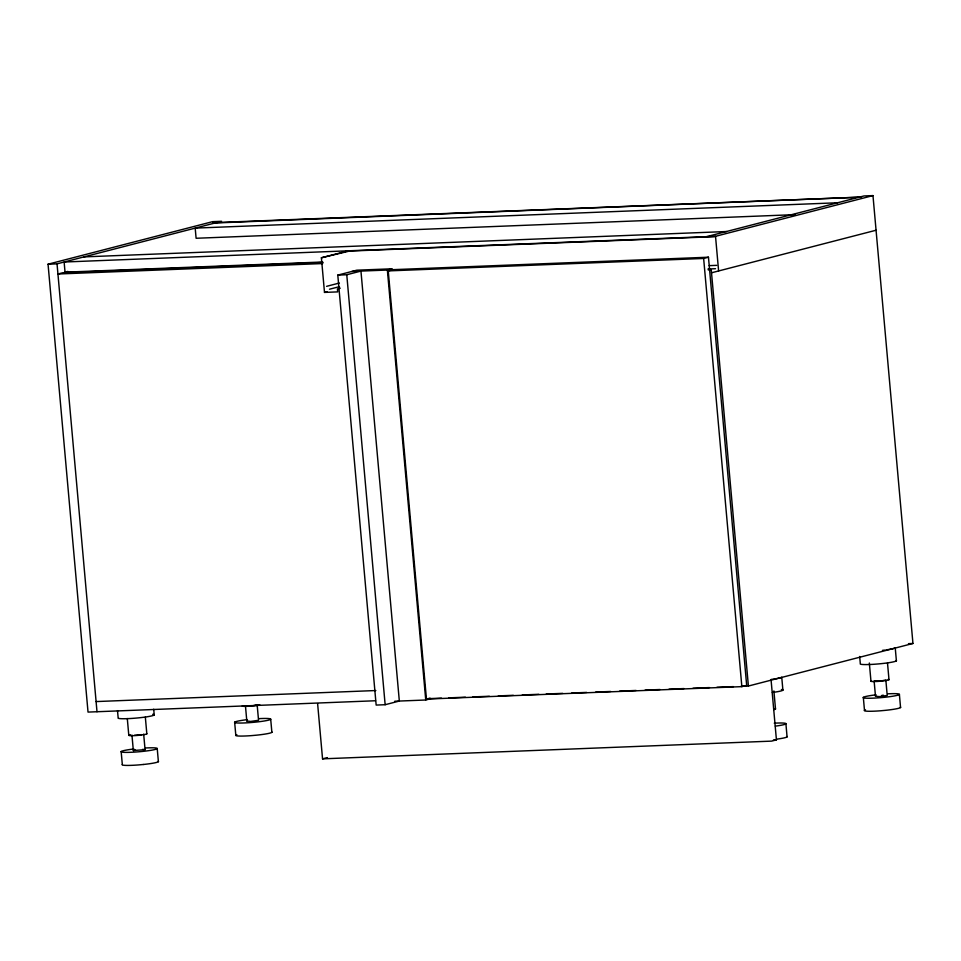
<?xml version="1.0" encoding="UTF-8"?>
<svg xmlns="http://www.w3.org/2000/svg" width="961" height="961" viewBox="0 0 961 961"><rect width="100%" height="100%" fill="white"/><g stroke="black" fill="none" stroke-linecap="round" stroke-linejoin="round"><path stroke-width="1.44" d="M143.669 734.108L145.063 749.628L133.339 750.553L135.465 750.012M257.152 704.761L258.545 720.282L250.605 721.435L247.169 721.038M882.402 680.7L885.838 679.956L887.219 695.476L879.291 696.629L875.843 696.245M48.05 264.203L212.597 221.655L221.583 221.294L57.035 263.855L48.05 264.203L88.028 712.089L375.535 700.749M718.612 270.954L715.525 236.322L64.123 262.017L65.036 272.167L67.871 271.434M340.266 288.168L337.431 288.901L337.695 291.892L324.494 292.408L321.394 257.776L348.35 250.809M350.993 250.701L321.394 257.776M337.791 275.11L346.765 274.75L360.952 271.086L399.332 701.049L385.145 704.713L376.159 705.074L337.791 275.11L356.795 270.185L392.196 268.792L387.367 270.041L351.978 271.434M326.596 286.33L339.365 283.039M388.244 270.906L393.061 269.657L708.461 257.212L746.673 685.385L741.856 686.635L426.456 699.079L388.244 270.906L703.644 258.461L708.461 257.212M329.503 289.213L339.437 286.654M324.494 292.408L327.329 291.676M706.539 236.67L863.999 195.948L872.972 195.6L912.95 643.474L748.403 686.034L740.919 686.334M872.972 195.6L714.107 236.682L346.933 251.169M711.524 272.792L876.072 230.232M256.803 704.93L253.728 705.494M426.456 699.079L430.072 698.142M394.767 701.23L425.747 700.004L430.564 698.755M317.61 703.608L322.548 758.842L327.365 757.592M771.094 680.16L776.428 739.886L771.599 741.123L322.548 758.842M141.555 734.66L134.384 735.309M880.937 680.868L874.114 680.881L875.495 696.401M143.321 764.488L138.588 764.92A18.163 1.646 -5.1 0 1 122.299 764.548M250.725 705.806L245.487 705.83M881.934 695.356L883.435 695.259M837.608 202.771L195.191 228.117L196.104 238.268L795.095 214.639M83.979 256.887L726.396 231.541M65.036 272.167L322.596 262.005M323.052 262.485L62.765 272.756L57.936 274.005L322.716 263.554M709.17 265.644L716.666 265.344M708.017 268.996L715.513 268.708M708.257 269.921L711.248 269.801L748.403 686.034M908.457 643.654L912.95 643.474M96.1 701.578L375.835 690.539M429.447 698.611L441.423 698.142M448.907 697.854L465.376 697.193M472.872 696.905L489.341 696.257M498.327 695.896L513.306 695.308M522.279 694.959L538.761 694.298M546.244 694.01L562.714 693.361M571.699 693.001L586.678 692.413M595.664 692.064L610.631 691.464M619.617 691.115L636.098 690.466M645.083 690.106L660.051 689.517M669.036 689.169L684.016 688.569M693.001 688.22L709.47 687.571M716.954 687.271L733.423 686.622M773.437 739.994L776.428 739.886M142.624 749.352L145.063 749.628M896.397 660.856L895.232 647.822A18.163 1.646 -5.1 0 1 886.078 649.9M899.4 694.515L900.553 707.536M887.496 662.958L888.997 679.703M869.333 662.994L870.954 681.133M859.675 656.471L860.323 663.703A18.163 1.646 -5.1 0 0 878.871 663.883A18.163 1.646 -5.1 0 0 896.217 660.435M863.326 697.374L864.492 710.395M782.903 690.202L781.749 677.169A18.163 1.646 -5.1 0 1 771.19 679.439M785.918 723.861L787.071 736.895M773.893 690.911L775.515 709.062M703.644 258.461L741.856 686.635M387.367 270.041L425.747 700.004M346.765 274.75L385.145 704.713M270.714 719.321L271.879 732.342M245.439 705.686L246.821 721.206M234.64 722.167L235.805 735.201M153.712 709.218L154.228 715.008M157.232 748.667L158.397 761.689M145.339 717.11L146.829 733.856M131.945 735.033L133.339 750.553M127.296 718.54L128.798 735.285M117.506 710.623L118.155 717.855A18.163 1.646 -5.1 0 0 139.069 717.807A18.163 1.646 -5.1 0 0 152.715 714.299M121.158 751.526L122.323 764.548M57.035 263.855L97.001 711.729M259.074 718.636A18.163 1.646 -5.1 0 1 266.906 720.51A18.163 1.646 -5.1 0 1 237.751 722.996A18.163 1.646 -5.1 0 1 247.409 719.633M271.735 731.922A18.115 1.646 -5.1 0 1 256.815 735.141L252.07 735.573A18.163 1.646 -5.1 0 1 236.85 734.684M259.758 704.773A9.081 0.829 -5.1 0 1 249.211 706.215A9.081 0.829 -5.1 0 1 242.292 705.939M887.76 693.83A18.163 1.646 -5.1 0 1 895.592 695.704A18.163 1.646 -5.1 0 1 866.426 698.203A18.163 1.646 -5.1 0 1 876.096 694.827M888.228 679.355A9.081 0.829 -5.1 0 1 880.24 681.229A9.081 0.829 -5.1 0 1 871.519 680.881M900.409 707.128A18.115 1.646 -5.1 0 1 885.489 710.335L880.756 710.768A18.163 1.646 -5.1 0 1 865.537 709.879M884.673 650.092A18.163 1.646 -5.1 0 1 882.462 650.369M774.266 723.177A18.163 1.646 -5.1 0 1 785.966 723.633A18.163 1.646 -5.1 0 1 775.359 726.132M774.746 708.701A9.081 0.829 -5.1 0 1 773.845 709.602M781.389 689.493A18.163 1.646 -5.1 0 1 772.356 692.473M786.927 736.474A18.115 1.646 -5.1 0 1 776.548 739.165M145.591 747.982A18.163 1.646 -5.1 0 1 153.424 749.856A18.163 1.646 -5.1 0 1 124.269 752.343A18.163 1.646 -5.1 0 1 133.927 748.979M146.745 733.651A9.081 0.829 -5.1 0 1 135.729 735.561A9.081 0.829 -5.1 0 1 130.468 734.745M158.253 761.28A18.115 1.646 -5.1 0 1 143.333 764.488M214.375 222.64L212.681 223.084L861.549 197.101L214.375 222.64"/></g></svg>
